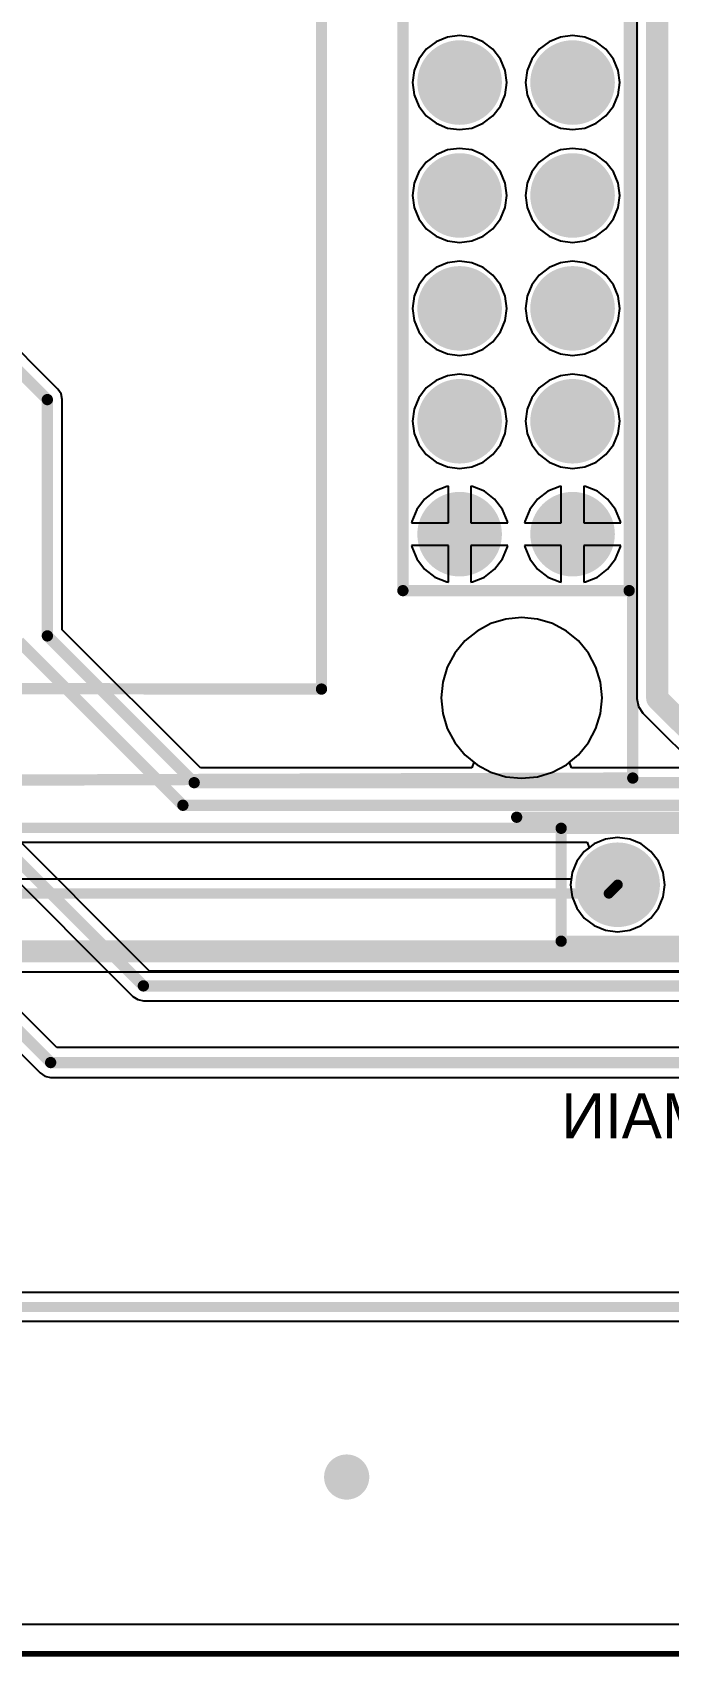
# Model space of a CAD drawing. Header units: millimetres. Extents: x -0.4 to 7.76, y -3.34 to 0.42.
# Drawn here: x 5.13 to 5.693, y -3.037 to -1.598 of the extents above; entities that cross this region are included whole.
import ezdxf

# ---------------------------------------------------------------- set-up
doc = ezdxf.new("R2010")
doc.units = ezdxf.units.MM
doc.header["$MEASUREMENT"] = 0
for name, color, linetype in [('BottomLayer', 5, 'Continuous'), ('BottomOverlay', 54, 'Continuous'), ('BottomSolder', 6, 'Continuous'), ('KeepOutLayer', 6, 'Continuous'), ('Mechanical2', 216, 'Continuous'), ('MultiLayer', 9, 'Continuous'), ('PadHoleLayer', 156, 'Continuous'), ('TopLayer', 1, 'Continuous'), ('TopOverlay', 2, 'Continuous'), ('TopSolder', 216, 'Continuous'), ('ViaHoleLayer', 16, 'Continuous')]:
    doc.layers.add(name, color=color, linetype=linetype)

# ---------------------------------------------------------------- blocks, each defined once
blk = doc.blocks.new('LCD_MODULE_3_2_480_320_11')
at = {"layer": 'BottomLayer', "const_width": 0.0335}
for points in [[(3.3733, -1.51, 1), (3.4067, -1.51, 1)], [(3.4733, -1.51, 1), (3.5067, -1.51, 1)], [(3.3733, -1.61, 1), (3.4067, -1.61, 1)], [(3.4733, -1.61, 1), (3.5067, -1.61, 1)], [(3.3733, -1.71, 1), (3.4067, -1.71, 1)], [(3.4733, -1.71, 1), (3.5067, -1.71, 1)], [(3.3733, -1.81, 1), (3.4067, -1.81, 1)], [(3.4733, -1.81, 1), (3.5067, -1.81, 1)], [(3.3733, -1.91, 1), (3.4067, -1.91, 1)], [(3.4733, -1.91, 1), (3.5067, -1.91, 1)]]:
    blk.add_lwpolyline(points, format="xyb", close=True, dxfattribs=at)
at = {"layer": 'BottomSolder', "const_width": 0.0375}
for points in [[(3.3713, -1.51, 1), (3.4087, -1.51, 1)], [(3.4713, -1.51, 1), (3.5087, -1.51, 1)], [(3.3713, -1.61, 1), (3.4087, -1.61, 1)], [(3.4713, -1.61, 1), (3.5087, -1.61, 1)], [(3.3713, -1.71, 1), (3.4087, -1.71, 1)], [(3.4713, -1.71, 1), (3.5087, -1.71, 1)], [(3.3713, -1.81, 1), (3.4087, -1.81, 1)], [(3.4713, -1.81, 1), (3.5087, -1.81, 1)], [(3.3713, -1.91, 1), (3.4087, -1.91, 1)], [(3.4713, -1.91, 1), (3.5087, -1.91, 1)]]:
    blk.add_lwpolyline(points, format="xyb", close=True, dxfattribs=at)
at = {"layer": 'MultiLayer', "const_width": 0.0335}
for points in [[(3.3733, -1.51, 1), (3.4067, -1.51, 1)], [(3.4733, -1.51, 1), (3.5067, -1.51, 1)], [(3.3733, -1.61, 1), (3.4067, -1.61, 1)], [(3.4733, -1.61, 1), (3.5067, -1.61, 1)], [(3.3733, -1.71, 1), (3.4067, -1.71, 1)], [(3.4733, -1.71, 1), (3.5067, -1.71, 1)], [(3.3733, -1.81, 1), (3.4067, -1.81, 1)], [(3.4733, -1.81, 1), (3.5067, -1.81, 1)], [(3.3733, -1.91, 1), (3.4067, -1.91, 1)], [(3.4733, -1.91, 1), (3.5067, -1.91, 1)]]:
    blk.add_lwpolyline(points, format="xyb", close=True, dxfattribs=at)
at = {"layer": 'PadHoleLayer', "const_width": 0.0217}
for points in [[(3.3792, -1.51, 1), (3.4008, -1.51, 1)], [(3.4792, -1.51, 1), (3.5008, -1.51, 1)], [(3.3792, -1.61, 1), (3.4008, -1.61, 1)], [(3.4792, -1.61, 1), (3.5008, -1.61, 1)], [(3.3792, -1.71, 1), (3.4008, -1.71, 1)], [(3.4792, -1.71, 1), (3.5008, -1.71, 1)], [(3.3792, -1.81, 1), (3.4008, -1.81, 1)], [(3.4792, -1.81, 1), (3.5008, -1.81, 1)], [(3.3792, -1.91, 1), (3.4008, -1.91, 1)], [(3.4792, -1.91, 1), (3.5008, -1.91, 1)]]:
    blk.add_lwpolyline(points, format="xyb", close=True, dxfattribs=at)
at = {"layer": 'TopLayer', "const_width": 0.0335}
for points in [[(3.3733, -1.51, 1), (3.4067, -1.51, 1)], [(3.4733, -1.51, 1), (3.5067, -1.51, 1)], [(3.3733, -1.61, 1), (3.4067, -1.61, 1)], [(3.4733, -1.61, 1), (3.5067, -1.61, 1)], [(3.3733, -1.71, 1), (3.4067, -1.71, 1)], [(3.4733, -1.71, 1), (3.5067, -1.71, 1)], [(3.3733, -1.81, 1), (3.4067, -1.81, 1)], [(3.4733, -1.81, 1), (3.5067, -1.81, 1)], [(3.3733, -1.91, 1), (3.4067, -1.91, 1)], [(3.4733, -1.91, 1), (3.5067, -1.91, 1)]]:
    blk.add_lwpolyline(points, format="xyb", close=True, dxfattribs=at)
at = {"layer": 'TopOverlay', "const_width": 0.01}
for points in [[(3.5433, -2.126), (3.5433, 0)], [(3.2677, -2.0472), (3.2677, -0.0394)], [(3.3398, -1.96), (3.3398, -0.1599)], [(3.5401, -1.96), (3.5401, -0.1599)], [(3.3398, -1.96), (3.5401, -1.96)], [(0.2, -2.0433), (3.2677, -2.0472)], [(-0.0394, -2.1378), (3.5433, -2.126)]]:
    blk.add_lwpolyline(points, dxfattribs=at)
at = {"layer": 'TopOverlay', "const_width": 0.005}
for points in [[(3.3373, -1.96, 1), (3.3423, -1.96, 1)], [(3.3373, -1.96, 1), (3.3423, -1.96, 1)], [(3.5376, -1.96, 1), (3.5426, -1.96, 1)], [(3.5376, -1.96, 1), (3.5426, -1.96, 1)], [(3.2652, -2.0472, 1), (3.2702, -2.0472, 1)], [(3.2652, -2.0472, 1), (3.2702, -2.0472, 1)], [(3.5408, -2.126, 1), (3.5458, -2.126, 1)], [(3.5408, -2.126, 1), (3.5458, -2.126, 1)]]:
    blk.add_lwpolyline(points, format="xyb", close=True, dxfattribs=at)
at = {"layer": 'TopSolder', "const_width": 0.0375}
for points in [[(3.3713, -1.51, 1), (3.4087, -1.51, 1)], [(3.4713, -1.51, 1), (3.5087, -1.51, 1)], [(3.3713, -1.61, 1), (3.4087, -1.61, 1)], [(3.4713, -1.61, 1), (3.5087, -1.61, 1)], [(3.3713, -1.71, 1), (3.4087, -1.71, 1)], [(3.4713, -1.71, 1), (3.5087, -1.71, 1)], [(3.3713, -1.81, 1), (3.4087, -1.81, 1)], [(3.4713, -1.81, 1), (3.5087, -1.81, 1)], [(3.3713, -1.91, 1), (3.4087, -1.91, 1)], [(3.4713, -1.91, 1), (3.5087, -1.91, 1)]]:
    blk.add_lwpolyline(points, format="xyb", close=True, dxfattribs=at)
blk = doc.blocks.new('644456_4_B_36')
at = {"layer": 'BottomLayer', "const_width": 0.0335}
for points in [[(-0.0667, 0.025, 1), (-0.0333, 0.025, 1)], [(0.0333, 0.025, 1), (0.0667, 0.025, 1)], [(0.1333, 0.025, 1), (0.1667, 0.025, 1)]]:
    blk.add_lwpolyline(points, format="xyb", close=True, dxfattribs=at)
at = {"layer": 'BottomLayer'}
blk.add_solid([(-0.1835, -0.0085), (-0.1165, -0.0085), (-0.1835, 0.0585), (-0.1165, 0.0585)], dxfattribs=at)
at = {"layer": 'BottomOverlay', "const_width": 0.01}
for points in [[(-0.2, 0.075), (-0.2, -0.025)], [(0.2, 0.075), (-0.2, 0.075)], [(0.2, 0.075), (0.2, -0.025)], [(0.2, -0.025), (-0.2, -0.025)]]:
    blk.add_lwpolyline(points, dxfattribs=at)
at = {"layer": 'BottomOverlay', "const_width": 0.005}
for points in [[(-0.2025, 0.075, 1), (-0.1975, 0.075, 1)], [(-0.2025, 0.075, 1), (-0.1975, 0.075, 1)], [(0.1975, 0.075, 1), (0.2025, 0.075, 1)], [(0.1975, 0.075, 1), (0.2025, 0.075, 1)], [(-0.2025, -0.025, 1), (-0.1975, -0.025, 1)], [(-0.2025, -0.025, 1), (-0.1975, -0.025, 1)], [(0.1975, -0.025, 1), (0.2025, -0.025, 1)], [(0.1975, -0.025, 1), (0.2025, -0.025, 1)]]:
    blk.add_lwpolyline(points, format="xyb", close=True, dxfattribs=at)
at = {"layer": 'BottomSolder', "const_width": 0.0375}
for points in [[(-0.0687, 0.025, 1), (-0.0313, 0.025, 1)], [(0.0313, 0.025, 1), (0.0687, 0.025, 1)], [(0.1313, 0.025, 1), (0.1687, 0.025, 1)]]:
    blk.add_lwpolyline(points, format="xyb", close=True, dxfattribs=at)
at = {"layer": 'BottomSolder'}
blk.add_solid([(-0.1875, -0.0125), (-0.1125, -0.0125), (-0.1875, 0.0625), (-0.1125, 0.0625)], dxfattribs=at)
at = {"layer": 'Mechanical2'}
for p, q in [((-0.0869, -0.0558), (-0.0869, -0.0394)), ((-0.0798, -0.0394), (-0.0869, -0.0394)), ((-0.0775, -0.0402), (-0.0798, -0.0394)), ((-0.0767, -0.041), (-0.0775, -0.0402)), ((-0.0759, -0.0425), (-0.0767, -0.041)), ((-0.0759, -0.0449), (-0.0759, -0.0425)), ((-0.0715, -0.0433), (-0.0707, -0.0418)), ((-0.0707, -0.0418), (-0.0691, -0.0402)), ((-0.0691, -0.0402), (-0.0676, -0.0394)), ((-0.0676, -0.0394), (-0.0645, -0.0394)), ((-0.0645, -0.0394), (-0.0629, -0.0402)), ((-0.0629, -0.0402), (-0.0613, -0.0418)), ((-0.0613, -0.0418), (-0.0606, -0.0433)), ((-0.0497, -0.0558), (-0.0559, -0.0394)), ((-0.0434, -0.0394), (-0.0497, -0.0558)), ((-0.0396, -0.0558), (-0.0396, -0.0394)), ((-0.0342, -0.048), (-0.0287, -0.0394)), ((-0.025, -0.0558), (-0.025, -0.0394)), ((-0.0195, -0.0394), (-0.025, -0.0394)), ((-0.0172, -0.0402), (-0.0195, -0.0394)), ((-0.0156, -0.0418), (-0.0172, -0.0402)), ((-0.0149, -0.0433), (-0.0156, -0.0418)), ((0.0025, -0.0558), (0.0025, -0.0394)), ((0.0025, -0.0394), (0.0126, -0.0394)), ((0.0154, -0.0558), (0.0154, -0.0394)), ((0.0208, -0.0394), (0.0154, -0.0394)), ((0.0232, -0.0402), (0.0208, -0.0394)), ((0.0247, -0.0418), (0.0232, -0.0402)), ((0.0255, -0.0433), (0.0247, -0.0418)), ((0.0308, -0.0433), (0.0315, -0.0418)), ((0.0315, -0.0418), (0.0331, -0.0402)), ((0.0331, -0.0402), (0.0347, -0.0394)), ((0.0347, -0.0394), (0.0378, -0.0394)), ((0.0378, -0.0394), (0.0393, -0.0402)), ((0.0393, -0.0402), (0.0409, -0.0418)), ((0.0409, -0.0418), (0.0417, -0.0433)), ((0.0454, -0.0558), (0.0454, -0.0394)), ((0.0454, -0.0394), (0.0556, -0.0394)), ((-0.0869, -0.048), (-0.0798, -0.048)), ((-0.0869, -0.0558), (-0.0798, -0.0558)), ((-0.0798, -0.048), (-0.0775, -0.0472)), ((-0.0775, -0.0488), (-0.0798, -0.048)), ((-0.0798, -0.0558), (-0.0775, -0.055)), ((-0.0775, -0.0472), (-0.0767, -0.0465)), ((-0.0767, -0.0496), (-0.0775, -0.0488)), ((-0.0775, -0.055), (-0.0767, -0.0543)), ((-0.0767, -0.0465), (-0.0759, -0.0449)), ((-0.0759, -0.0511), (-0.0767, -0.0496)), ((-0.0767, -0.0543), (-0.0759, -0.0527)), ((-0.0759, -0.0527), (-0.0759, -0.0511)), ((-0.0723, -0.0457), (-0.0715, -0.0433)), ((-0.0723, -0.0496), (-0.0723, -0.0457)), ((-0.0715, -0.0519), (-0.0723, -0.0496)), ((-0.0707, -0.0535), (-0.0715, -0.0519)), ((-0.0691, -0.055), (-0.0707, -0.0535)), ((-0.0676, -0.0558), (-0.0691, -0.055)), ((-0.0645, -0.0558), (-0.0676, -0.0558)), ((-0.0629, -0.055), (-0.0645, -0.0558)), ((-0.0613, -0.0535), (-0.0629, -0.055)), ((-0.0606, -0.0519), (-0.0613, -0.0535)), ((-0.0606, -0.0433), (-0.0598, -0.0457)), ((-0.0598, -0.0496), (-0.0606, -0.0519)), ((-0.0598, -0.0457), (-0.0598, -0.0496)), ((-0.0536, -0.0449), (-0.0458, -0.0449)), ((-0.0326, -0.048), (-0.0396, -0.048)), ((-0.0396, -0.0558), (-0.0326, -0.0558)), ((-0.0302, -0.0488), (-0.0326, -0.048)), ((-0.0326, -0.0558), (-0.0302, -0.055)), ((-0.0295, -0.0496), (-0.0302, -0.0488)), ((-0.0302, -0.055), (-0.0295, -0.0543)), ((-0.0287, -0.0511), (-0.0295, -0.0496)), ((-0.0295, -0.0543), (-0.0287, -0.0527)), ((-0.0287, -0.0527), (-0.0287, -0.0511)), ((-0.025, -0.0558), (-0.0195, -0.0558)), ((-0.0195, -0.0558), (-0.0172, -0.055)), ((-0.0172, -0.055), (-0.0156, -0.0535)), ((-0.0156, -0.0535), (-0.0149, -0.0519)), ((-0.0141, -0.0457), (-0.0149, -0.0433)), ((-0.0149, -0.0519), (-0.0141, -0.0496)), ((-0.0141, -0.0496), (-0.0141, -0.0457)), ((0.0025, -0.048), (0.0087, -0.048)), ((0.0126, -0.0558), (0.0025, -0.0558)), ((0.0154, -0.0558), (0.0208, -0.0558)), ((0.0208, -0.0558), (0.0232, -0.055)), ((0.0232, -0.055), (0.0247, -0.0535)), ((0.0247, -0.0535), (0.0255, -0.0519)), ((0.0263, -0.0457), (0.0255, -0.0433)), ((0.0255, -0.0519), (0.0263, -0.0496)), ((0.0263, -0.0496), (0.0263, -0.0457)), ((0.03, -0.0457), (0.0308, -0.0433)), ((0.03, -0.0496), (0.03, -0.0457)), ((0.0308, -0.0519), (0.03, -0.0496)), ((0.0315, -0.0535), (0.0308, -0.0519)), ((0.0331, -0.055), (0.0315, -0.0535)), ((0.0347, -0.0558), (0.0331, -0.055)), ((0.0378, -0.0558), (0.0347, -0.0558)), ((0.0378, -0.0457), (0.0417, -0.0457)), ((0.0393, -0.055), (0.0378, -0.0558)), ((0.0409, -0.0535), (0.0393, -0.055)), ((0.0417, -0.0519), (0.0409, -0.0535)), ((0.0417, -0.0433), (0.0417, -0.0457)), ((0.0454, -0.048), (0.0517, -0.048)), ((0.0556, -0.0558), (0.0454, -0.0558))]:
    blk.add_line(p, q, dxfattribs=at)
at = {"layer": 'Mechanical2', "const_width": 0.01}
blk.add_lwpolyline([(0.2394, -0.0348), (-0.2394, -0.0348)], dxfattribs=at)
at = {"layer": 'Mechanical2', "const_width": 0.005}
for points in [[(-0.2419, -0.0348, 1), (-0.2369, -0.0348, 1)], [(0.2369, -0.0348, 1), (0.2419, -0.0348, 1)]]:
    blk.add_lwpolyline(points, format="xyb", close=True, dxfattribs=at)
at = {"layer": 'MultiLayer', "const_width": 0.0335}
for points in [[(-0.0667, 0.025, 1), (-0.0333, 0.025, 1)], [(0.0333, 0.025, 1), (0.0667, 0.025, 1)], [(0.1333, 0.025, 1), (0.1667, 0.025, 1)]]:
    blk.add_lwpolyline(points, format="xyb", close=True, dxfattribs=at)
at = {"layer": 'MultiLayer'}
blk.add_solid([(-0.1835, -0.0085), (-0.1165, -0.0085), (-0.1835, 0.0585), (-0.1165, 0.0585)], dxfattribs=at)
at = {"layer": 'PadHoleLayer', "const_width": 0.0217}
for points in [[(-0.1608, 0.025, 1), (-0.1392, 0.025, 1)], [(-0.0608, 0.025, 1), (-0.0392, 0.025, 1)], [(0.0392, 0.025, 1), (0.0608, 0.025, 1)], [(0.1392, 0.025, 1), (0.1608, 0.025, 1)]]:
    blk.add_lwpolyline(points, format="xyb", close=True, dxfattribs=at)
at = {"layer": 'TopLayer', "const_width": 0.0335}
for points in [[(-0.0667, 0.025, 1), (-0.0333, 0.025, 1)], [(0.0333, 0.025, 1), (0.0667, 0.025, 1)], [(0.1333, 0.025, 1), (0.1667, 0.025, 1)]]:
    blk.add_lwpolyline(points, format="xyb", close=True, dxfattribs=at)
at = {"layer": 'TopLayer'}
blk.add_solid([(-0.1835, -0.0085), (-0.1165, -0.0085), (-0.1835, 0.0585), (-0.1165, 0.0585)], dxfattribs=at)
at = {"layer": 'TopSolder', "const_width": 0.0375}
for points in [[(-0.0687, 0.025, 1), (-0.0313, 0.025, 1)], [(0.0313, 0.025, 1), (0.0687, 0.025, 1)], [(0.1313, 0.025, 1), (0.1687, 0.025, 1)]]:
    blk.add_lwpolyline(points, format="xyb", close=True, dxfattribs=at)
at = {"layer": 'TopSolder'}
blk.add_solid([(-0.1875, -0.0125), (-0.1125, -0.0125), (-0.1875, 0.0625), (-0.1125, 0.0625)], dxfattribs=at)

msp = doc.modelspace()

# ---------------------------------------------------------------- linework, layer by layer
at = {"layer": 'BottomLayer'}
for p, q in [((5.4869, -1.6065), (5.4782, -1.6131)), ((5.4969, -1.6023), (5.4869, -1.6065)), ((5.5077, -1.6009), (5.4969, -1.6023)), ((5.5185, -1.6023), (5.5077, -1.6009)), ((5.5286, -1.6065), (5.5185, -1.6023)), ((5.5372, -1.6131), (5.5286, -1.6065)), ((5.5869, -1.6065), (5.5782, -1.6131)), ((5.5969, -1.6023), (5.5869, -1.6065)), ((5.6077, -1.6009), (5.5969, -1.6023)), ((5.6185, -1.6023), (5.6077, -1.6009)), ((5.6286, -1.6065), (5.6185, -1.6023)), ((5.6372, -1.6131), (5.6286, -1.6065)), ((5.4716, -1.6218), (5.4675, -1.6318)), ((5.4782, -1.6131), (5.4716, -1.6218)), ((5.5438, -1.6218), (5.5372, -1.6131)), ((5.548, -1.6318), (5.5438, -1.6218)), ((5.5716, -1.6218), (5.5675, -1.6318)), ((5.5782, -1.6131), (5.5716, -1.6218)), ((5.6438, -1.6218), (5.6372, -1.6131)), ((5.648, -1.6318), (5.6438, -1.6218)), ((5.4675, -1.6318), (5.466, -1.6426)), ((5.5494, -1.6426), (5.548, -1.6318)), ((5.5675, -1.6318), (5.566, -1.6426)), ((5.6494, -1.6426), (5.648, -1.6318)), ((5.466, -1.6426), (5.4675, -1.6534)), ((5.4675, -1.6534), (5.4716, -1.6634)), ((5.5438, -1.6634), (5.548, -1.6534)), ((5.548, -1.6534), (5.5494, -1.6426)), ((5.566, -1.6426), (5.5675, -1.6534)), ((5.5675, -1.6534), (5.5716, -1.6634)), ((5.6438, -1.6634), (5.648, -1.6534)), ((5.648, -1.6534), (5.6494, -1.6426)), ((5.4716, -1.6634), (5.4782, -1.6721)), ((5.5372, -1.6721), (5.5438, -1.6634)), ((5.5716, -1.6634), (5.5782, -1.6721)), ((5.6372, -1.6721), (5.6438, -1.6634)), ((5.4782, -1.6721), (5.4869, -1.6787)), ((5.4869, -1.6787), (5.4969, -1.6829)), ((5.4969, -1.6829), (5.5077, -1.6843)), ((5.5077, -1.6843), (5.5185, -1.6829)), ((5.5185, -1.6829), (5.5286, -1.6787)), ((5.5286, -1.6787), (5.5372, -1.6721)), ((5.5782, -1.6721), (5.5869, -1.6787)), ((5.5869, -1.6787), (5.5969, -1.6829)), ((5.5969, -1.6829), (5.6077, -1.6843)), ((5.6077, -1.6843), (5.6185, -1.6829)), ((5.6185, -1.6829), (5.6286, -1.6787)), ((5.6286, -1.6787), (5.6372, -1.6721)), ((5.4869, -1.7065), (5.4782, -1.7131)), ((5.4969, -1.7023), (5.4869, -1.7065)), ((5.5077, -1.7009), (5.4969, -1.7023)), ((5.5185, -1.7023), (5.5077, -1.7009)), ((5.5286, -1.7065), (5.5185, -1.7023)), ((5.5372, -1.7131), (5.5286, -1.7065)), ((5.5869, -1.7065), (5.5782, -1.7131)), ((5.5969, -1.7023), (5.5869, -1.7065)), ((5.6077, -1.7009), (5.5969, -1.7023)), ((5.6185, -1.7023), (5.6077, -1.7009)), ((5.6286, -1.7065), (5.6185, -1.7023)), ((5.6372, -1.7131), (5.6286, -1.7065)), ((5.4716, -1.7218), (5.4675, -1.7318)), ((5.4782, -1.7131), (5.4716, -1.7218)), ((5.5438, -1.7218), (5.5372, -1.7131)), ((5.548, -1.7318), (5.5438, -1.7218)), ((5.5716, -1.7218), (5.5675, -1.7318)), ((5.5782, -1.7131), (5.5716, -1.7218)), ((5.6438, -1.7218), (5.6372, -1.7131)), ((5.648, -1.7318), (5.6438, -1.7218)), ((5.4675, -1.7318), (5.466, -1.7426)), ((5.5494, -1.7426), (5.548, -1.7318)), ((5.5675, -1.7318), (5.566, -1.7426)), ((5.6494, -1.7426), (5.648, -1.7318)), ((5.466, -1.7426), (5.4675, -1.7534)), ((5.4675, -1.7534), (5.4716, -1.7634)), ((5.5438, -1.7634), (5.548, -1.7534)), ((5.548, -1.7534), (5.5494, -1.7426)), ((5.566, -1.7426), (5.5675, -1.7534)), ((5.5675, -1.7534), (5.5716, -1.7634)), ((5.6438, -1.7634), (5.648, -1.7534)), ((5.648, -1.7534), (5.6494, -1.7426)), ((5.4716, -1.7634), (5.4782, -1.7721)), ((5.5372, -1.7721), (5.5438, -1.7634)), ((5.5716, -1.7634), (5.5782, -1.7721)), ((5.6372, -1.7721), (5.6438, -1.7634)), ((5.152, -1.9141), (5.0143, -1.7764)), ((5.4782, -1.7721), (5.4869, -1.7787)), ((5.4869, -1.7787), (5.4969, -1.7829)), ((5.4969, -1.7829), (5.5077, -1.7843)), ((5.5077, -1.7843), (5.5185, -1.7829)), ((5.5185, -1.7829), (5.5286, -1.7787)), ((5.5286, -1.7787), (5.5372, -1.7721)), ((5.5782, -1.7721), (5.5869, -1.7787)), ((5.5869, -1.7787), (5.5969, -1.7829)), ((5.5969, -1.7829), (5.6077, -1.7843)), ((5.6077, -1.7843), (5.6185, -1.7829)), ((5.6185, -1.7829), (5.6286, -1.7787)), ((5.6286, -1.7787), (5.6372, -1.7721)), ((5.4869, -1.8065), (5.4782, -1.8131)), ((5.4969, -1.8023), (5.4869, -1.8065)), ((5.5077, -1.8009), (5.4969, -1.8023)), ((5.5185, -1.8023), (5.5077, -1.8009)), ((5.5286, -1.8065), (5.5185, -1.8023)), ((5.5372, -1.8131), (5.5286, -1.8065)), ((5.5869, -1.8065), (5.5782, -1.8131)), ((5.5969, -1.8023), (5.5869, -1.8065)), ((5.6077, -1.8009), (5.5969, -1.8023)), ((5.6185, -1.8023), (5.6077, -1.8009)), ((5.6286, -1.8065), (5.6185, -1.8023)), ((5.6372, -1.8131), (5.6286, -1.8065)), ((5.4716, -1.8218), (5.4675, -1.8318)), ((5.4782, -1.8131), (5.4716, -1.8218)), ((5.5438, -1.8218), (5.5372, -1.8131)), ((5.548, -1.8318), (5.5438, -1.8218)), ((5.5716, -1.8218), (5.5675, -1.8318)), ((5.5782, -1.8131), (5.5716, -1.8218)), ((5.6438, -1.8218), (5.6372, -1.8131)), ((5.648, -1.8318), (5.6438, -1.8218)), ((5.4675, -1.8318), (5.466, -1.8426)), ((5.5494, -1.8426), (5.548, -1.8318)), ((5.5675, -1.8318), (5.566, -1.8426)), ((5.6494, -1.8426), (5.648, -1.8318)), ((5.466, -1.8426), (5.4675, -1.8534)), ((5.4675, -1.8534), (5.4716, -1.8634)), ((5.5438, -1.8634), (5.548, -1.8534)), ((5.548, -1.8534), (5.5494, -1.8426)), ((5.566, -1.8426), (5.5675, -1.8534)), ((5.5675, -1.8534), (5.5716, -1.8634)), ((5.6438, -1.8634), (5.648, -1.8534)), ((5.648, -1.8534), (5.6494, -1.8426)), ((5.4716, -1.8634), (5.4782, -1.8721)), ((5.5372, -1.8721), (5.5438, -1.8634)), ((5.5716, -1.8634), (5.5782, -1.8721)), ((5.6372, -1.8721), (5.6438, -1.8634)), ((5.4782, -1.8721), (5.4869, -1.8787)), ((5.4869, -1.8787), (5.4969, -1.8829)), ((5.4969, -1.8829), (5.5077, -1.8843)), ((5.5077, -1.8843), (5.5185, -1.8829)), ((5.5185, -1.8829), (5.5286, -1.8787)), ((5.5286, -1.8787), (5.5372, -1.8721)), ((5.5782, -1.8721), (5.5869, -1.8787)), ((5.5869, -1.8787), (5.5969, -1.8829)), ((5.5969, -1.8829), (5.6077, -1.8843)), ((5.6077, -1.8843), (5.6185, -1.8829)), ((5.6185, -1.8829), (5.6286, -1.8787)), ((5.6286, -1.8787), (5.6372, -1.8721)), ((5.4869, -1.9065), (5.4782, -1.9131)), ((5.4969, -1.9023), (5.4869, -1.9065)), ((5.5077, -1.9009), (5.4969, -1.9023)), ((5.5185, -1.9023), (5.5077, -1.9009)), ((5.5286, -1.9065), (5.5185, -1.9023)), ((5.5372, -1.9131), (5.5286, -1.9065)), ((5.5869, -1.9065), (5.5782, -1.9131)), ((5.5969, -1.9023), (5.5869, -1.9065)), ((5.6077, -1.9009), (5.5969, -1.9023)), ((5.6185, -1.9023), (5.6077, -1.9009)), ((5.6286, -1.9065), (5.6185, -1.9023)), ((5.6372, -1.9131), (5.6286, -1.9065)), ((5.1549, -1.9184), (5.152, -1.9141)), ((5.1559, -1.9234), (5.1549, -1.9184)), ((5.1559, -2.1272), (5.1559, -1.9234)), ((5.4716, -1.9218), (5.4675, -1.9318)), ((5.4782, -1.9131), (5.4716, -1.9218)), ((5.5438, -1.9218), (5.5372, -1.9131)), ((5.548, -1.9318), (5.5438, -1.9218)), ((5.5716, -1.9218), (5.5675, -1.9318)), ((5.5782, -1.9131), (5.5716, -1.9218)), ((5.6438, -1.9218), (5.6372, -1.9131)), ((5.648, -1.9318), (5.6438, -1.9218)), ((5.4675, -1.9318), (5.466, -1.9426)), ((5.5494, -1.9426), (5.548, -1.9318)), ((5.5675, -1.9318), (5.566, -1.9426)), ((5.6494, -1.9426), (5.648, -1.9318)), ((5.466, -1.9426), (5.4675, -1.9534)), ((5.4675, -1.9534), (5.4716, -1.9634)), ((5.5438, -1.9634), (5.548, -1.9534)), ((5.548, -1.9534), (5.5494, -1.9426)), ((5.566, -1.9426), (5.5675, -1.9534)), ((5.5675, -1.9534), (5.5716, -1.9634)), ((5.6438, -1.9634), (5.648, -1.9534)), ((5.648, -1.9534), (5.6494, -1.9426)), ((5.4716, -1.9634), (5.4782, -1.9721)), ((5.5372, -1.9721), (5.5438, -1.9634)), ((5.5716, -1.9634), (5.5782, -1.9721)), ((5.6372, -1.9721), (5.6438, -1.9634)), ((5.4782, -1.9721), (5.4869, -1.9787)), ((5.4869, -1.9787), (5.4969, -1.9829)), ((5.4969, -1.9829), (5.5077, -1.9843)), ((5.5077, -1.9843), (5.5185, -1.9829)), ((5.5185, -1.9829), (5.5286, -1.9787)), ((5.5286, -1.9787), (5.5372, -1.9721)), ((5.5782, -1.9721), (5.5869, -1.9787)), ((5.5869, -1.9787), (5.5969, -1.9829)), ((5.5969, -1.9829), (5.6077, -1.9843)), ((5.6077, -1.9843), (5.6185, -1.9829)), ((5.6185, -1.9829), (5.6286, -1.9787)), ((5.6286, -1.9787), (5.6372, -1.9721)), ((5.4767, -2.0116), (5.4698, -2.0207)), ((5.4858, -2.0046), (5.4767, -2.0116)), ((5.4964, -2.0003), (5.4858, -2.0046)), ((5.4977, -2.0001), (5.4964, -2.0003)), ((5.4977, -2.0326), (5.4977, -2.0001)), ((5.5191, -2.0003), (5.5177, -2.0001)), ((5.5177, -2.0001), (5.5177, -2.0326)), ((5.5297, -2.0046), (5.5191, -2.0003)), ((5.5387, -2.0116), (5.5297, -2.0046)), ((5.5457, -2.0207), (5.5387, -2.0116)), ((5.5767, -2.0116), (5.5698, -2.0207)), ((5.5858, -2.0046), (5.5767, -2.0116)), ((5.5964, -2.0003), (5.5858, -2.0046)), ((5.5977, -2.0001), (5.5964, -2.0003)), ((5.5977, -2.0326), (5.5977, -2.0001)), ((5.6191, -2.0003), (5.6177, -2.0001)), ((5.6177, -2.0001), (5.6177, -2.0326)), ((5.6297, -2.0046), (5.6191, -2.0003)), ((5.6387, -2.0116), (5.6297, -2.0046)), ((5.6457, -2.0207), (5.6387, -2.0116)), ((5.4698, -2.0207), (5.4654, -2.0313)), ((5.5501, -2.0313), (5.5457, -2.0207)), ((5.5698, -2.0207), (5.5654, -2.0313)), ((5.6501, -2.0313), (5.6457, -2.0207)), ((5.4654, -2.0313), (5.4652, -2.0326)), ((5.4652, -2.0326), (5.4977, -2.0326)), ((5.5177, -2.0326), (5.5503, -2.0326)), ((5.5503, -2.0326), (5.5501, -2.0313)), ((5.5654, -2.0313), (5.5652, -2.0326)), ((5.5652, -2.0326), (5.5977, -2.0326)), ((5.6177, -2.0326), (5.6503, -2.0326)), ((5.6503, -2.0326), (5.6501, -2.0313)), ((5.4977, -2.0526), (5.4652, -2.0526)), ((5.4652, -2.0526), (5.4654, -2.0539)), ((5.4654, -2.0539), (5.4698, -2.0645)), ((5.4977, -2.0851), (5.4977, -2.0526)), ((5.5503, -2.0526), (5.5177, -2.0526)), ((5.5177, -2.0526), (5.5177, -2.0851)), ((5.5457, -2.0645), (5.5501, -2.0539)), ((5.5501, -2.0539), (5.5503, -2.0526)), ((5.5977, -2.0526), (5.5652, -2.0526)), ((5.5652, -2.0526), (5.5654, -2.0539)), ((5.5654, -2.0539), (5.5698, -2.0645)), ((5.5977, -2.0851), (5.5977, -2.0526)), ((5.6503, -2.0526), (5.6177, -2.0526)), ((5.6177, -2.0526), (5.6177, -2.0851)), ((5.6457, -2.0645), (5.6501, -2.0539)), ((5.6501, -2.0539), (5.6503, -2.0526)), ((5.4698, -2.0645), (5.4767, -2.0736)), ((5.5387, -2.0736), (5.5457, -2.0645)), ((5.5698, -2.0645), (5.5767, -2.0736)), ((5.6387, -2.0736), (5.6457, -2.0645)), ((5.4767, -2.0736), (5.4858, -2.0806)), ((5.4858, -2.0806), (5.4964, -2.0849)), ((5.4964, -2.0849), (5.4977, -2.0851)), ((5.5177, -2.0851), (5.5191, -2.0849)), ((5.5191, -2.0849), (5.5297, -2.0806)), ((5.5297, -2.0806), (5.5387, -2.0736)), ((5.5767, -2.0736), (5.5858, -2.0806)), ((5.5858, -2.0806), (5.5964, -2.0849)), ((5.5964, -2.0849), (5.5977, -2.0851)), ((5.6177, -2.0851), (5.6191, -2.0849)), ((5.6191, -2.0849), (5.6297, -2.0806)), ((5.6297, -2.0806), (5.6387, -2.0736)), ((5.2782, -2.2496), (5.1559, -2.1272)), ((5.5231, -2.1284), (5.5123, -2.1372)), ((5.5354, -2.1218), (5.5231, -2.1284)), ((5.5487, -2.1178), (5.5354, -2.1218)), ((5.5626, -2.1164), (5.5487, -2.1178)), ((5.5765, -2.1178), (5.5626, -2.1164)), ((5.5899, -2.1218), (5.5765, -2.1178)), ((5.6022, -2.1284), (5.5899, -2.1218)), ((5.613, -2.1372), (5.6022, -2.1284)), ((5.5123, -2.1372), (5.5034, -2.148)), ((5.6218, -2.148), (5.613, -2.1372)), ((5.5034, -2.148), (5.4968, -2.1603)), ((5.6284, -2.1603), (5.6218, -2.148)), ((5.4968, -2.1603), (5.4928, -2.1737)), ((5.6325, -2.1737), (5.6284, -2.1603)), ((5.4928, -2.1737), (5.4914, -2.1876)), ((5.6338, -2.1876), (5.6325, -2.1737)), ((5.4914, -2.1876), (5.4928, -2.2015)), ((5.6325, -2.2015), (5.6338, -2.1876)), ((5.4928, -2.2015), (5.4968, -2.2148)), ((5.4968, -2.2148), (5.5034, -2.2272)), ((5.6218, -2.2272), (5.6284, -2.2148)), ((5.6284, -2.2148), (5.6325, -2.2015)), ((5.5034, -2.2272), (5.5123, -2.238)), ((5.613, -2.238), (5.6218, -2.2272)), ((5.5123, -2.238), (5.5203, -2.2446)), ((5.6049, -2.2446), (5.613, -2.238)), ((5.5185, -2.2496), (5.2782, -2.2496)), ((5.5203, -2.2446), (5.5185, -2.2496)), ((5.6067, -2.2496), (5.6049, -2.2446)), ((6.0723, -2.2496), (5.6067, -2.2496)), ((4.8145, -2.3153), (5.6207, -2.3153)), ((5.6207, -2.3153), (5.6224, -2.3203)), ((5.6181, -2.3236), (5.6115, -2.3322)), ((5.6224, -2.3203), (5.6181, -2.3236)), ((5.6073, -2.3423), (5.6065, -2.3483)), ((5.6115, -2.3322), (5.6073, -2.3423)), ((5.6065, -2.3483), (5.0143, -2.3483)), ((5.0165, -2.4302), (5.8177, -2.4302)), ((7.339, -3.0082), (0.0287, -3.0082))]:
    msp.add_line(p, q, dxfattribs=at)
for points, const_width in [([(4.9815, -1.7621), (5.1427, -1.9234)], 0.01), ([(5.1427, -2.1327), (5.1427, -1.9234)], 0.01), ([(5.1427, -2.1327), (5.2727, -2.2627)], 0.01), ([(5.1177, -2.1377), (5.2627, -2.2827)], 0.01), ([(5.2727, -2.2627), (6.0777, -2.2627)], 0.01), ([(5.2627, -2.2827), (6.5527, -2.2827)], 0.01), ([(4.8145, -2.3027), (5.6972, -2.3027)], 0.00906), ([(4.9218, -2.3609), (5.6397, -2.3609)], 0.00906), ([(5.6397, -2.3609), (5.6476, -2.3531)], 0.00906), ([(4.7972, -2.4121), (5.8177, -2.4121)], 0.0197)]:
    msp.add_lwpolyline(points, dxfattribs=dict(at, const_width=const_width))
for points, const_width in [([(5.1402, -1.9234, 1), (5.1452, -1.9234, 1)], 0.005), ([(5.1402, -1.9234, 1), (5.1452, -1.9234, 1)], 0.005), ([(5.1402, -2.1327, 1), (5.1452, -2.1327, 1)], 0.005), ([(5.1402, -2.1327, 1), (5.1452, -2.1327, 1)], 0.005), ([(5.2702, -2.2627, 1), (5.2752, -2.2627, 1)], 0.005), ([(5.2702, -2.2627, 1), (5.2752, -2.2627, 1)], 0.005), ([(5.2602, -2.2827, 1), (5.2652, -2.2827, 1)], 0.005), ([(5.2602, -2.2827, 1), (5.2652, -2.2827, 1)], 0.005), ([(5.6375, -2.3609, 1), (5.642, -2.3609, 1)], 0.00453), ([(5.6375, -2.3609, 1), (5.642, -2.3609, 1)], 0.00453), ([(5.6453, -2.3531, 1), (5.6499, -2.3531, 1)], 0.00453), ([(5.3977, -2.8777, 1), (5.4177, -2.8777, 1)], 0.02)]:
    msp.add_lwpolyline(points, format="xyb", close=True, dxfattribs=dict(at, const_width=const_width))
at = {"layer": 'KeepOutLayer'}
for const_width in [0.005, 0.000394]:
    msp.add_lwpolyline([(0.0027, -3.0342), (7.3649, -3.0342)], dxfattribs=dict(at, const_width=const_width))
at = {"layer": 'MultiLayer', "const_width": 0.02}
msp.add_lwpolyline([(5.3977, -2.8777, 1), (5.4177, -2.8777, 1)], format="xyb", close=True, dxfattribs=at)
at = {"layer": 'TopLayer'}
for p, q in [((5.6647, -0.4251), (5.6647, -2.1882)), ((5.4869, -1.6065), (5.4782, -1.6131)), ((5.4969, -1.6023), (5.4869, -1.6065)), ((5.5077, -1.6009), (5.4969, -1.6023)), ((5.5185, -1.6023), (5.5077, -1.6009)), ((5.5286, -1.6065), (5.5185, -1.6023)), ((5.5372, -1.6131), (5.5286, -1.6065)), ((5.5869, -1.6065), (5.5782, -1.6131)), ((5.5969, -1.6023), (5.5869, -1.6065)), ((5.6077, -1.6009), (5.5969, -1.6023)), ((5.6185, -1.6023), (5.6077, -1.6009)), ((5.6286, -1.6065), (5.6185, -1.6023)), ((5.6372, -1.6131), (5.6286, -1.6065)), ((5.4716, -1.6218), (5.4675, -1.6318)), ((5.4782, -1.6131), (5.4716, -1.6218)), ((5.5438, -1.6218), (5.5372, -1.6131)), ((5.548, -1.6318), (5.5438, -1.6218)), ((5.5716, -1.6218), (5.5675, -1.6318)), ((5.5782, -1.6131), (5.5716, -1.6218)), ((5.6438, -1.6218), (5.6372, -1.6131)), ((5.648, -1.6318), (5.6438, -1.6218)), ((5.4675, -1.6318), (5.466, -1.6426)), ((5.5494, -1.6426), (5.548, -1.6318)), ((5.5675, -1.6318), (5.566, -1.6426)), ((5.6494, -1.6426), (5.648, -1.6318)), ((5.466, -1.6426), (5.4675, -1.6534)), ((5.4675, -1.6534), (5.4716, -1.6634)), ((5.5438, -1.6634), (5.548, -1.6534)), ((5.548, -1.6534), (5.5494, -1.6426)), ((5.566, -1.6426), (5.5675, -1.6534)), ((5.5675, -1.6534), (5.5716, -1.6634)), ((5.6438, -1.6634), (5.648, -1.6534)), ((5.648, -1.6534), (5.6494, -1.6426)), ((5.4716, -1.6634), (5.4782, -1.6721)), ((5.5372, -1.6721), (5.5438, -1.6634)), ((5.5716, -1.6634), (5.5782, -1.6721)), ((5.6372, -1.6721), (5.6438, -1.6634)), ((5.4782, -1.6721), (5.4869, -1.6787)), ((5.4869, -1.6787), (5.4969, -1.6829)), ((5.4969, -1.6829), (5.5077, -1.6843)), ((5.5077, -1.6843), (5.5185, -1.6829)), ((5.5185, -1.6829), (5.5286, -1.6787)), ((5.5286, -1.6787), (5.5372, -1.6721)), ((5.5782, -1.6721), (5.5869, -1.6787)), ((5.5869, -1.6787), (5.5969, -1.6829)), ((5.5969, -1.6829), (5.6077, -1.6843)), ((5.6077, -1.6843), (5.6185, -1.6829)), ((5.6185, -1.6829), (5.6286, -1.6787)), ((5.6286, -1.6787), (5.6372, -1.6721)), ((5.4869, -1.7065), (5.4782, -1.7131)), ((5.4969, -1.7023), (5.4869, -1.7065)), ((5.5077, -1.7009), (5.4969, -1.7023)), ((5.5185, -1.7023), (5.5077, -1.7009)), ((5.5286, -1.7065), (5.5185, -1.7023)), ((5.5372, -1.7131), (5.5286, -1.7065)), ((5.5869, -1.7065), (5.5782, -1.7131)), ((5.5969, -1.7023), (5.5869, -1.7065)), ((5.6077, -1.7009), (5.5969, -1.7023)), ((5.6185, -1.7023), (5.6077, -1.7009)), ((5.6286, -1.7065), (5.6185, -1.7023)), ((5.6372, -1.7131), (5.6286, -1.7065)), ((5.4716, -1.7218), (5.4675, -1.7318)), ((5.4782, -1.7131), (5.4716, -1.7218)), ((5.5438, -1.7218), (5.5372, -1.7131)), ((5.548, -1.7318), (5.5438, -1.7218)), ((5.5716, -1.7218), (5.5675, -1.7318)), ((5.5782, -1.7131), (5.5716, -1.7218)), ((5.6438, -1.7218), (5.6372, -1.7131)), ((5.648, -1.7318), (5.6438, -1.7218)), ((5.4675, -1.7318), (5.466, -1.7426)), ((5.5494, -1.7426), (5.548, -1.7318)), ((5.5675, -1.7318), (5.566, -1.7426)), ((5.6494, -1.7426), (5.648, -1.7318)), ((5.466, -1.7426), (5.4675, -1.7534)), ((5.4675, -1.7534), (5.4716, -1.7634)), ((5.5438, -1.7634), (5.548, -1.7534)), ((5.548, -1.7534), (5.5494, -1.7426)), ((5.566, -1.7426), (5.5675, -1.7534)), ((5.5675, -1.7534), (5.5716, -1.7634)), ((5.6438, -1.7634), (5.648, -1.7534)), ((5.648, -1.7534), (5.6494, -1.7426)), ((5.4716, -1.7634), (5.4782, -1.7721)), ((5.5372, -1.7721), (5.5438, -1.7634)), ((5.5716, -1.7634), (5.5782, -1.7721)), ((5.6372, -1.7721), (5.6438, -1.7634)), ((5.4782, -1.7721), (5.4869, -1.7787)), ((5.4869, -1.7787), (5.4969, -1.7829)), ((5.4969, -1.7829), (5.5077, -1.7843)), ((5.5077, -1.7843), (5.5185, -1.7829)), ((5.5185, -1.7829), (5.5286, -1.7787)), ((5.5286, -1.7787), (5.5372, -1.7721)), ((5.5782, -1.7721), (5.5869, -1.7787)), ((5.5869, -1.7787), (5.5969, -1.7829)), ((5.5969, -1.7829), (5.6077, -1.7843)), ((5.6077, -1.7843), (5.6185, -1.7829)), ((5.6185, -1.7829), (5.6286, -1.7787)), ((5.6286, -1.7787), (5.6372, -1.7721)), ((5.4869, -1.8065), (5.4782, -1.8131)), ((5.4969, -1.8023), (5.4869, -1.8065)), ((5.5077, -1.8009), (5.4969, -1.8023)), ((5.5185, -1.8023), (5.5077, -1.8009)), ((5.5286, -1.8065), (5.5185, -1.8023)), ((5.5372, -1.8131), (5.5286, -1.8065)), ((5.5869, -1.8065), (5.5782, -1.8131)), ((5.5969, -1.8023), (5.5869, -1.8065)), ((5.6077, -1.8009), (5.5969, -1.8023)), ((5.6185, -1.8023), (5.6077, -1.8009)), ((5.6286, -1.8065), (5.6185, -1.8023)), ((5.6372, -1.8131), (5.6286, -1.8065)), ((5.4716, -1.8218), (5.4675, -1.8318)), ((5.4782, -1.8131), (5.4716, -1.8218)), ((5.5438, -1.8218), (5.5372, -1.8131)), ((5.548, -1.8318), (5.5438, -1.8218)), ((5.5716, -1.8218), (5.5675, -1.8318)), ((5.5782, -1.8131), (5.5716, -1.8218)), ((5.6438, -1.8218), (5.6372, -1.8131)), ((5.648, -1.8318), (5.6438, -1.8218)), ((5.4675, -1.8318), (5.466, -1.8426)), ((5.5494, -1.8426), (5.548, -1.8318)), ((5.5675, -1.8318), (5.566, -1.8426)), ((5.6494, -1.8426), (5.648, -1.8318)), ((5.466, -1.8426), (5.4675, -1.8534)), ((5.4675, -1.8534), (5.4716, -1.8634)), ((5.5438, -1.8634), (5.548, -1.8534)), ((5.548, -1.8534), (5.5494, -1.8426)), ((5.566, -1.8426), (5.5675, -1.8534)), ((5.5675, -1.8534), (5.5716, -1.8634)), ((5.6438, -1.8634), (5.648, -1.8534)), ((5.648, -1.8534), (5.6494, -1.8426)), ((5.4716, -1.8634), (5.4782, -1.8721)), ((5.5372, -1.8721), (5.5438, -1.8634)), ((5.5716, -1.8634), (5.5782, -1.8721)), ((5.6372, -1.8721), (5.6438, -1.8634)), ((5.4782, -1.8721), (5.4869, -1.8787)), ((5.4869, -1.8787), (5.4969, -1.8829)), ((5.4969, -1.8829), (5.5077, -1.8843)), ((5.5077, -1.8843), (5.5185, -1.8829)), ((5.5185, -1.8829), (5.5286, -1.8787)), ((5.5286, -1.8787), (5.5372, -1.8721)), ((5.5782, -1.8721), (5.5869, -1.8787)), ((5.5869, -1.8787), (5.5969, -1.8829)), ((5.5969, -1.8829), (5.6077, -1.8843)), ((5.6077, -1.8843), (5.6185, -1.8829)), ((5.6185, -1.8829), (5.6286, -1.8787)), ((5.6286, -1.8787), (5.6372, -1.8721)), ((5.4869, -1.9065), (5.4782, -1.9131)), ((5.4969, -1.9023), (5.4869, -1.9065)), ((5.5077, -1.9009), (5.4969, -1.9023)), ((5.5185, -1.9023), (5.5077, -1.9009)), ((5.5286, -1.9065), (5.5185, -1.9023)), ((5.5372, -1.9131), (5.5286, -1.9065)), ((5.5869, -1.9065), (5.5782, -1.9131)), ((5.5969, -1.9023), (5.5869, -1.9065)), ((5.6077, -1.9009), (5.5969, -1.9023)), ((5.6185, -1.9023), (5.6077, -1.9009)), ((5.6286, -1.9065), (5.6185, -1.9023)), ((5.6372, -1.9131), (5.6286, -1.9065)), ((5.4716, -1.9218), (5.4675, -1.9318)), ((5.4782, -1.9131), (5.4716, -1.9218)), ((5.5438, -1.9218), (5.5372, -1.9131)), ((5.548, -1.9318), (5.5438, -1.9218)), ((5.5716, -1.9218), (5.5675, -1.9318)), ((5.5782, -1.9131), (5.5716, -1.9218)), ((5.6438, -1.9218), (5.6372, -1.9131)), ((5.648, -1.9318), (5.6438, -1.9218)), ((5.4675, -1.9318), (5.466, -1.9426)), ((5.5494, -1.9426), (5.548, -1.9318)), ((5.5675, -1.9318), (5.566, -1.9426)), ((5.6494, -1.9426), (5.648, -1.9318)), ((5.466, -1.9426), (5.4675, -1.9534)), ((5.4675, -1.9534), (5.4716, -1.9634)), ((5.5438, -1.9634), (5.548, -1.9534)), ((5.548, -1.9534), (5.5494, -1.9426)), ((5.566, -1.9426), (5.5675, -1.9534)), ((5.5675, -1.9534), (5.5716, -1.9634)), ((5.6438, -1.9634), (5.648, -1.9534)), ((5.648, -1.9534), (5.6494, -1.9426)), ((5.4716, -1.9634), (5.4782, -1.9721)), ((5.5372, -1.9721), (5.5438, -1.9634)), ((5.5716, -1.9634), (5.5782, -1.9721)), ((5.6372, -1.9721), (5.6438, -1.9634)), ((5.4782, -1.9721), (5.4869, -1.9787)), ((5.4869, -1.9787), (5.4969, -1.9829)), ((5.4969, -1.9829), (5.5077, -1.9843)), ((5.5077, -1.9843), (5.5185, -1.9829)), ((5.5185, -1.9829), (5.5286, -1.9787)), ((5.5286, -1.9787), (5.5372, -1.9721)), ((5.5782, -1.9721), (5.5869, -1.9787)), ((5.5869, -1.9787), (5.5969, -1.9829)), ((5.5969, -1.9829), (5.6077, -1.9843)), ((5.6077, -1.9843), (5.6185, -1.9829)), ((5.6185, -1.9829), (5.6286, -1.9787)), ((5.6286, -1.9787), (5.6372, -1.9721)), ((5.4767, -2.0116), (5.4698, -2.0207)), ((5.4858, -2.0046), (5.4767, -2.0116)), ((5.4964, -2.0003), (5.4858, -2.0046)), ((5.4977, -2.0001), (5.4964, -2.0003)), ((5.4977, -2.0326), (5.4977, -2.0001)), ((5.5191, -2.0003), (5.5177, -2.0001)), ((5.5177, -2.0001), (5.5177, -2.0326)), ((5.5297, -2.0046), (5.5191, -2.0003)), ((5.5387, -2.0116), (5.5297, -2.0046)), ((5.5457, -2.0207), (5.5387, -2.0116)), ((5.5767, -2.0116), (5.5698, -2.0207)), ((5.5858, -2.0046), (5.5767, -2.0116)), ((5.5964, -2.0003), (5.5858, -2.0046)), ((5.5977, -2.0001), (5.5964, -2.0003)), ((5.5977, -2.0326), (5.5977, -2.0001)), ((5.6191, -2.0003), (5.6177, -2.0001)), ((5.6177, -2.0001), (5.6177, -2.0326)), ((5.6297, -2.0046), (5.6191, -2.0003)), ((5.6387, -2.0116), (5.6297, -2.0046)), ((5.6457, -2.0207), (5.6387, -2.0116)), ((5.4698, -2.0207), (5.4654, -2.0313)), ((5.5501, -2.0313), (5.5457, -2.0207)), ((5.5698, -2.0207), (5.5654, -2.0313)), ((5.6501, -2.0313), (5.6457, -2.0207)), ((5.4654, -2.0313), (5.4652, -2.0326)), ((5.4652, -2.0326), (5.4977, -2.0326)), ((5.5177, -2.0326), (5.5503, -2.0326)), ((5.5503, -2.0326), (5.5501, -2.0313)), ((5.5654, -2.0313), (5.5652, -2.0326)), ((5.5652, -2.0326), (5.5977, -2.0326)), ((5.6177, -2.0326), (5.6503, -2.0326)), ((5.6503, -2.0326), (5.6501, -2.0313)), ((5.4977, -2.0526), (5.4652, -2.0526)), ((5.4652, -2.0526), (5.4654, -2.0539)), ((5.4654, -2.0539), (5.4698, -2.0645)), ((5.4977, -2.0851), (5.4977, -2.0526)), ((5.5503, -2.0526), (5.5177, -2.0526)), ((5.5177, -2.0526), (5.5177, -2.0851)), ((5.5457, -2.0645), (5.5501, -2.0539)), ((5.5501, -2.0539), (5.5503, -2.0526)), ((5.5977, -2.0526), (5.5652, -2.0526)), ((5.5652, -2.0526), (5.5654, -2.0539)), ((5.5654, -2.0539), (5.5698, -2.0645)), ((5.5977, -2.0851), (5.5977, -2.0526)), ((5.6503, -2.0526), (5.6177, -2.0526)), ((5.6177, -2.0526), (5.6177, -2.0851)), ((5.6457, -2.0645), (5.6501, -2.0539)), ((5.6501, -2.0539), (5.6503, -2.0526)), ((5.4698, -2.0645), (5.4767, -2.0736)), ((5.5387, -2.0736), (5.5457, -2.0645)), ((5.5698, -2.0645), (5.5767, -2.0736)), ((5.6387, -2.0736), (5.6457, -2.0645)), ((5.4767, -2.0736), (5.4858, -2.0806)), ((5.4858, -2.0806), (5.4964, -2.0849)), ((5.4964, -2.0849), (5.4977, -2.0851)), ((5.5177, -2.0851), (5.5191, -2.0849)), ((5.5191, -2.0849), (5.5297, -2.0806)), ((5.5297, -2.0806), (5.5387, -2.0736)), ((5.5767, -2.0736), (5.5858, -2.0806)), ((5.5858, -2.0806), (5.5964, -2.0849)), ((5.5964, -2.0849), (5.5977, -2.0851)), ((5.6177, -2.0851), (5.6191, -2.0849)), ((5.6191, -2.0849), (5.6297, -2.0806)), ((5.6297, -2.0806), (5.6387, -2.0736)), ((5.5231, -2.1284), (5.5123, -2.1372)), ((5.5354, -2.1218), (5.5231, -2.1284)), ((5.5487, -2.1178), (5.5354, -2.1218)), ((5.5626, -2.1164), (5.5487, -2.1178)), ((5.5765, -2.1178), (5.5626, -2.1164)), ((5.5899, -2.1218), (5.5765, -2.1178)), ((5.6022, -2.1284), (5.5899, -2.1218)), ((5.613, -2.1372), (5.6022, -2.1284)), ((5.5123, -2.1372), (5.5034, -2.148)), ((5.6218, -2.148), (5.613, -2.1372)), ((5.5034, -2.148), (5.4968, -2.1603)), ((5.6284, -2.1603), (5.6218, -2.148)), ((5.4968, -2.1603), (5.4928, -2.1737)), ((5.6325, -2.1737), (5.6284, -2.1603)), ((5.4928, -2.1737), (5.4914, -2.1876)), ((5.6338, -2.1876), (5.6325, -2.1737)), ((5.4914, -2.1876), (5.4928, -2.2015)), ((5.6325, -2.2015), (5.6338, -2.1876)), ((5.6647, -2.1882), (5.666, -2.1951)), ((5.666, -2.1951), (5.67, -2.201)), ((5.4928, -2.2015), (5.4968, -2.2148)), ((5.4968, -2.2148), (5.5034, -2.2272)), ((5.6218, -2.2272), (5.6284, -2.2148)), ((5.6284, -2.2148), (5.6325, -2.2015)), ((5.67, -2.201), (5.8085, -2.3395)), ((5.5034, -2.2272), (5.5123, -2.238)), ((5.613, -2.238), (5.6218, -2.2272)), ((5.5123, -2.238), (5.5231, -2.2468)), ((5.6022, -2.2468), (5.613, -2.238)), ((5.5231, -2.2468), (5.5354, -2.2534)), ((5.5354, -2.2534), (5.5487, -2.2574)), ((5.5487, -2.2574), (5.5626, -2.2588)), ((5.5626, -2.2588), (5.5765, -2.2574)), ((5.5765, -2.2574), (5.5899, -2.2534)), ((5.5899, -2.2534), (5.6022, -2.2468)), ((5.2332, -2.4296), (5.1009, -2.2972)), ((5.0785, -2.312), (5.2185, -2.452)), ((5.6368, -2.3128), (5.6268, -2.317)), ((5.6476, -2.3114), (5.6368, -2.3128)), ((5.6584, -2.3128), (5.6476, -2.3114)), ((5.6685, -2.317), (5.6584, -2.3128)), ((5.6181, -2.3236), (5.6115, -2.3322)), ((5.6268, -2.317), (5.6181, -2.3236)), ((5.6771, -2.3236), (5.6685, -2.317)), ((5.6837, -2.3322), (5.6771, -2.3236)), ((5.151, -2.4974), (4.9959, -2.3422)), ((5.6073, -2.3423), (5.6059, -2.3531)), ((5.6115, -2.3322), (5.6073, -2.3423)), ((5.6879, -2.3423), (5.6837, -2.3322)), ((5.6893, -2.3531), (5.6879, -2.3423)), ((4.9735, -2.357), (5.1363, -2.5198)), ((5.6059, -2.3531), (5.6073, -2.3639)), ((5.6879, -2.3639), (5.6893, -2.3531)), ((5.6073, -2.3639), (5.6115, -2.3739)), ((5.6837, -2.3739), (5.6879, -2.3639)), ((5.6115, -2.3739), (5.6181, -2.3826)), ((5.6181, -2.3826), (5.6268, -2.3892)), ((5.6685, -2.3892), (5.6771, -2.3826)), ((5.6771, -2.3826), (5.6837, -2.3739)), ((5.6268, -2.3892), (5.6368, -2.3933)), ((5.6368, -2.3933), (5.6476, -2.3948)), ((5.6476, -2.3948), (5.6584, -2.3933)), ((5.6584, -2.3933), (5.6685, -2.3892)), ((6.2118, -2.4296), (5.2332, -2.4296)), ((5.2185, -2.452), (5.2227, -2.4548)), ((5.2227, -2.4548), (5.2277, -2.4558)), ((5.2277, -2.4558), (6.2173, -2.4558)), ((6.2221, -2.4974), (5.151, -2.4974)), ((5.1363, -2.5198), (5.1406, -2.5227)), ((5.1406, -2.5227), (5.1456, -2.5237)), ((5.1456, -2.5237), (6.2221, -2.5237)), ((6.3846, -2.7144), (4.7212, -2.7144)), ((4.7212, -2.7397), (6.3794, -2.7397)), ((7.2337, -3.0082), (0.0287, -3.0082))]:
    msp.add_line(p, q, dxfattribs=at)
for points, const_width in [([(5.6827, -2.1882), (5.6827, -0.4176)], 0.0197), ([(5.6827, -2.1882), (5.8476, -2.3531)], 0.0197), ([(5.0877, -2.3027), (5.2277, -2.4427)], 0.01), ([(4.9827, -2.3477), (5.1456, -2.5106)], 0.01), ([(5.2277, -2.4427), (6.2173, -2.4427)], 0.01), ([(5.1456, -2.5106), (6.2468, -2.5106)], 0.01), ([(4.6838, -2.7271), (6.3846, -2.7271)], 0.00906)]:
    msp.add_lwpolyline(points, dxfattribs=dict(at, const_width=const_width))
for points, const_width in [([(5.6778, -2.1882, 1), (5.6877, -2.1882, 1)], 0.00984), ([(5.6778, -2.1882, 1), (5.6877, -2.1882, 1)], 0.00984), ([(5.2252, -2.4427, 1), (5.2302, -2.4427, 1)], 0.005), ([(5.2252, -2.4427, 1), (5.2302, -2.4427, 1)], 0.005), ([(5.1431, -2.5106, 1), (5.1481, -2.5106, 1)], 0.005), ([(5.1431, -2.5106, 1), (5.1481, -2.5106, 1)], 0.005), ([(5.3977, -2.8777, 1), (5.4177, -2.8777, 1)], 0.02)]:
    msp.add_lwpolyline(points, format="xyb", close=True, dxfattribs=dict(at, const_width=const_width))
at = {"layer": 'ViaHoleLayer', "const_width": 0.00957}
msp.add_lwpolyline([(5.4029, -2.8777, 1), (5.4125, -2.8777, 1)], format="xyb", close=True, dxfattribs=at)

# ---------------------------------------------------------------- block references
msp.add_blockref('LCD_MODULE_3_2_480_320_11', (2.1177, -0.1326))
at = {"rotation": 180}
msp.add_blockref('644456_4_B_36', (5.7976, -2.3281), dxfattribs=at)

# ---------------------------------------------------------------- texts
at = {"layer": 'BottomOverlay', "text_generation_flag": 2}
msp.add_text('ENCODER_MAIN', height=0.039894, dxfattribs=at).set_placement((6.0277, -2.5777))

doc.saveas('drawing.dxf')
